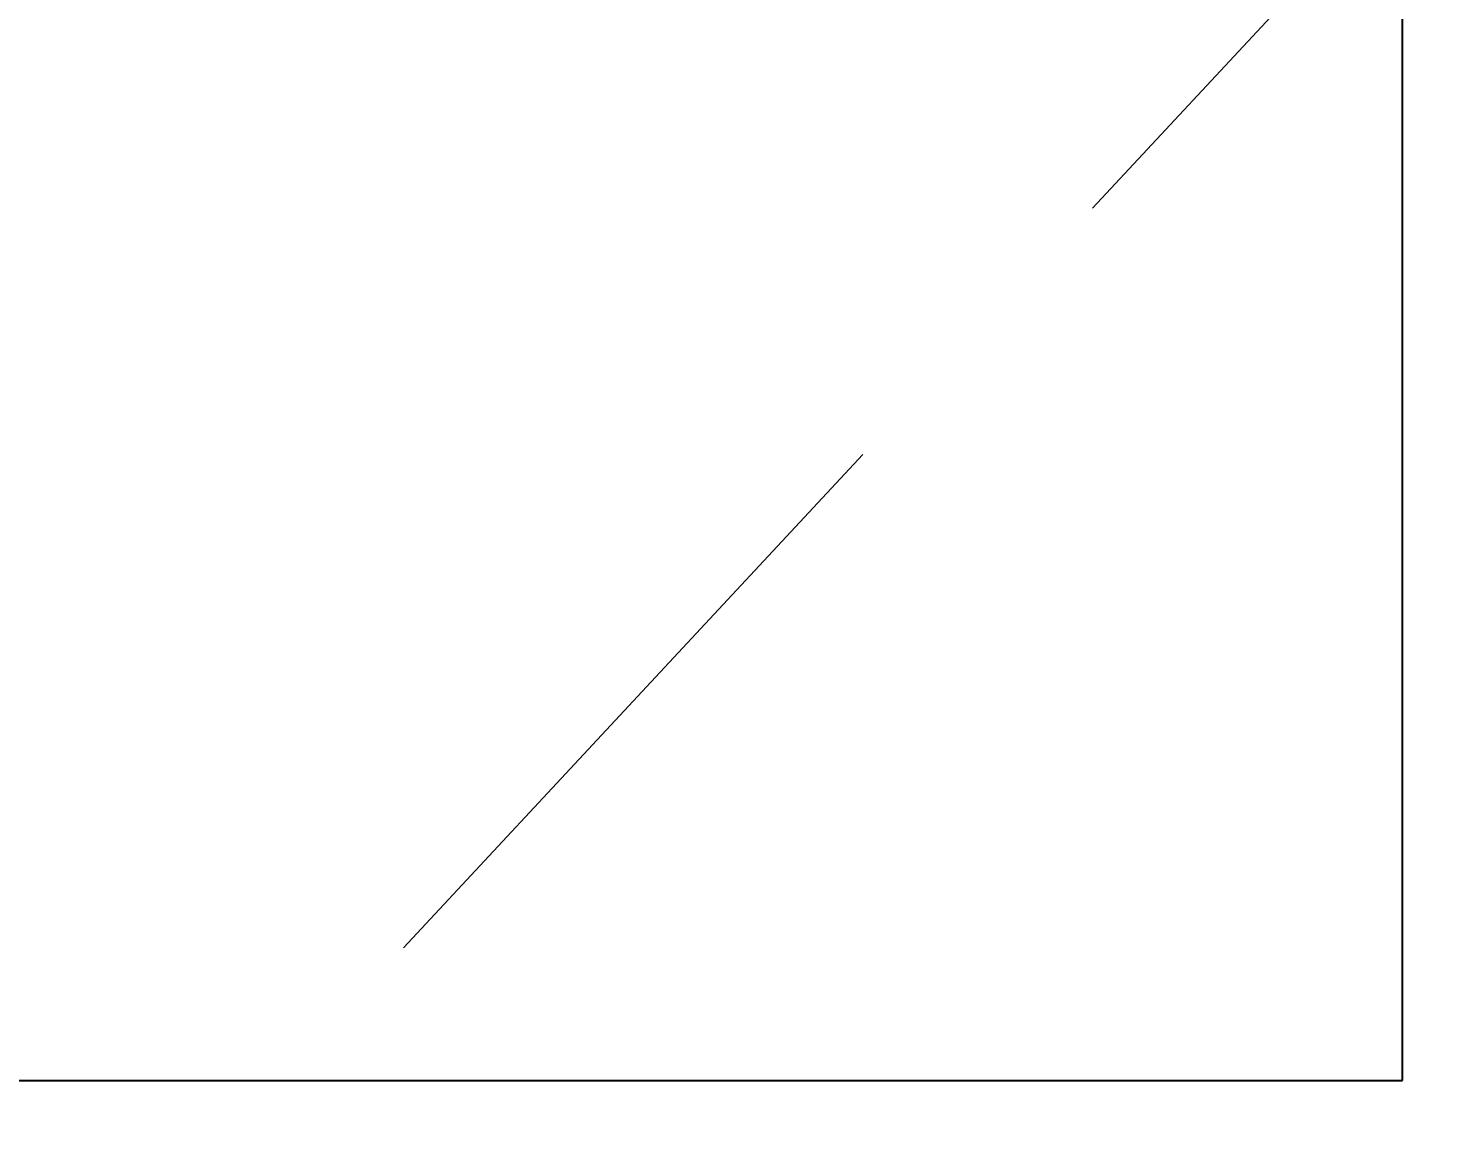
# Model space of a CAD drawing. Header units: millimetres. Extents: x 174511 to 265775, y -1918 to 26385.
# Drawn here: x 225227.9 to 225496.6, y 2625.7 to 2833.9 of the extents above; entities that cross this region are included whole.
import ezdxf
from ezdxf import colors
from ezdxf.entities.mleader import LeaderData, LeaderLine
from ezdxf.enums import TextEntityAlignment as Align
from ezdxf.math import Vec2, Vec3

# ---------------------------------------------------------------- set-up
doc = ezdxf.new("R2010")
doc.units = ezdxf.units.MM
doc.linetypes.add('_ACM-G-HIDDEN', pattern=[4.7625, 3.175, -1.5875])
for name, color, linetype, lineweight in [('_ACM-A-ANNO-DIMS', 2, 'Continuous', 13), ('_ACM-A-ANNO-DIMS @ 20', 2, 'Continuous', 13), ('_ACM-A-ANNO-DIMS @ 30', 2, 'Continuous', 13), ('_ACM-A-ELVE-HIDD', 1, '_ACM-G-HIDDEN', 13)]:
    doc.layers.add(name, color=color, linetype=linetype, lineweight=lineweight)
doc.layers.add('I—装饰—中线', color=70, linetype='Continuous')
doc.layers.add('WALL TYPE$0$G-ANNO-NOTE-CH', color=7, linetype='Continuous')
doc.styles.add('WALL TYPE$0$Aecom Chinese', font='Microsoft YaHei.ttf')

# ---------------------------------------------------------------- blocks, each defined once
blk = doc.blocks.new('WHA12202707')
at = {"transparency": 16777216}
for p, q in [((2.3812, 2.3812), (0, 0)), ((11.9062, 2.3812), (2.3812, 2.3812)), ((11.9062, 2.3812), (14.2875, 0)), ((2.3812, -2.3812), (0, 0)), ((11.9062, -2.3812), (14.2875, 0)), ((2.3812, -2.3812), (11.9062, -2.3812))]:
    blk.add_line(p, q, dxfattribs=at)
at = {"transparency": 16777216, "style": 'WALL TYPE$0$Aecom Chinese'}
blk.add_attdef('英文2', (0.4915, -14.5834), '', height=2.5, dxfattribs=at)
at = {"layer": 'WALL TYPE$0$G-ANNO-NOTE-CH', "transparency": 16777216, "style": 'WALL TYPE$0$Aecom Chinese'}
blk.add_attdef('编号', text='', height=2.5, dxfattribs=at).set_placement((7.101, 0), align=Align.MIDDLE)
for tag, p in [('中文', (0.538, -5.1787)), ('英文', (0.4915, -9.5072))]:
    blk.add_attdef(tag, text='', height=2.5, dxfattribs=at).set_placement(p, align=Align.MIDDLE_LEFT)
blk = doc.blocks.new('K_1222170299S')
at = {"layer": '_ACM-A-ELVE-HIDD', "ltscale": 40}
blk.add_lwpolyline([(0, -1645.35), (-1015, -2735.35), (0, -3825.35)], dxfattribs=at)
at = {"layer": 'I—装饰—中线', "color": 8}
for p, q in [((-547.5, -2460.35), (-547.5, -1705.35)), ((-1015, -2460.35), (-547.5, -2460.35))]:
    blk.add_line(p, q, dxfattribs=at)
blk = doc.blocks.new('*U223')
at = {"layer": '_ACM-A-ANNO-DIMS @ 20'}
ml = blk.add_multileader_block('Standard', dxfattribs=at)
ml.set_content('WHA12202707', color=256, scale=20)
ml.set_attribute('编号', 'PT-03', width=0)
ml.set_attribute('中文', '氟碳漆', width=0)
ml.set_attribute('英文', 'FLUOROCARBON PAINT', width=0)
ml.set_attribute('英文2', '', width=0)
ml.set_leader_properties(color=2)
ml.build(insert=Vec2(0, 0))
ml.multileader.update_dxf_attribs({"text_right_attachment_type": 6, "dogleg_length": 0.36, "arrow_head_size": 40, "scale": 20})
ctx = ml.context
ctx.base_point, ctx.scale, ctx.char_height, ctx.arrow_head_size, ctx.landing_gap_size, ctx.plane_origin = Vec3(224883.42, 1003.18), 20, 1500, 40, 1.8, Vec3(227397.22, -4610.44)
ctx.right_attachment = 6
notes = []
notes.append((ctx, [(0, (1, 1, 0), (224788.61, 1003.18), (1, 0), 94.81, [(2, [(224788.61, 3975.04)], 0, [])])]))
ctx.block.insert = Vec3(224883.42, 1003.18)
at = {"layer": '_ACM-A-ANNO-DIMS @ 30'}
ml = blk.add_multileader_block('Standard', dxfattribs=at)
ml.set_content('WHA12202707', color=256, scale=30)
ml.set_attribute('编号', 'PT-03', width=0)
ml.set_attribute('中文', '氟碳漆', width=0)
ml.set_attribute('英文', 'FLUOROCARBON PAINT', width=0)
ml.set_attribute('英文2', '', width=0)
ml.set_leader_properties(color=2)
ml.build(insert=Vec2(0, 0))
ml.multileader.update_dxf_attribs({"text_right_attachment_type": 6, "dogleg_length": 0.36, "arrow_head_size": 60, "scale": 30})
ctx = ml.context
ctx.base_point, ctx.scale, ctx.char_height, ctx.arrow_head_size, ctx.landing_gap_size, ctx.plane_origin = Vec3(224930.82, -475.63), 30, 2250, 60, 2.7, Vec3(227397.22, -4610.44)
ctx.right_attachment = 6
notes.append((ctx, [(0, (1, 1, 0), (224788.61, -475.63), (1, 0), 142.21, [(2, [(224788.61, 3975.04)], 0, [])])]))
ctx.block.insert = Vec3(224930.82, -475.63)
for ctx, leaders in notes:
    for number, flags, end, landing, length, lines in leaders:
        leader = LeaderData()
        leader.index, (leader.has_last_leader_line, leader.has_dogleg_vector, leader.attachment_direction) = number, flags
        leader.last_leader_point, leader.dogleg_vector, leader.dogleg_length = Vec3(end), Vec3(landing), length
        for number, points, colour, breaks in lines:
            line = LeaderLine()
            line.index, line.vertices, line.color, line.breaks = number, Vec3.list(points), colors.encode_raw_color(colour), breaks
            leader.lines.append(line)
        ctx.leaders.append(leader)

msp = doc.modelspace()

# ---------------------------------------------------------------- block references
msp.add_blockref('K_1222170299S', (226034.12, 5096.05))
at = {"layer": '_ACM-A-ANNO-DIMS'}
msp.add_blockref('*U223', (0, 0), dxfattribs=at)

doc.saveas('drawing.dxf')
